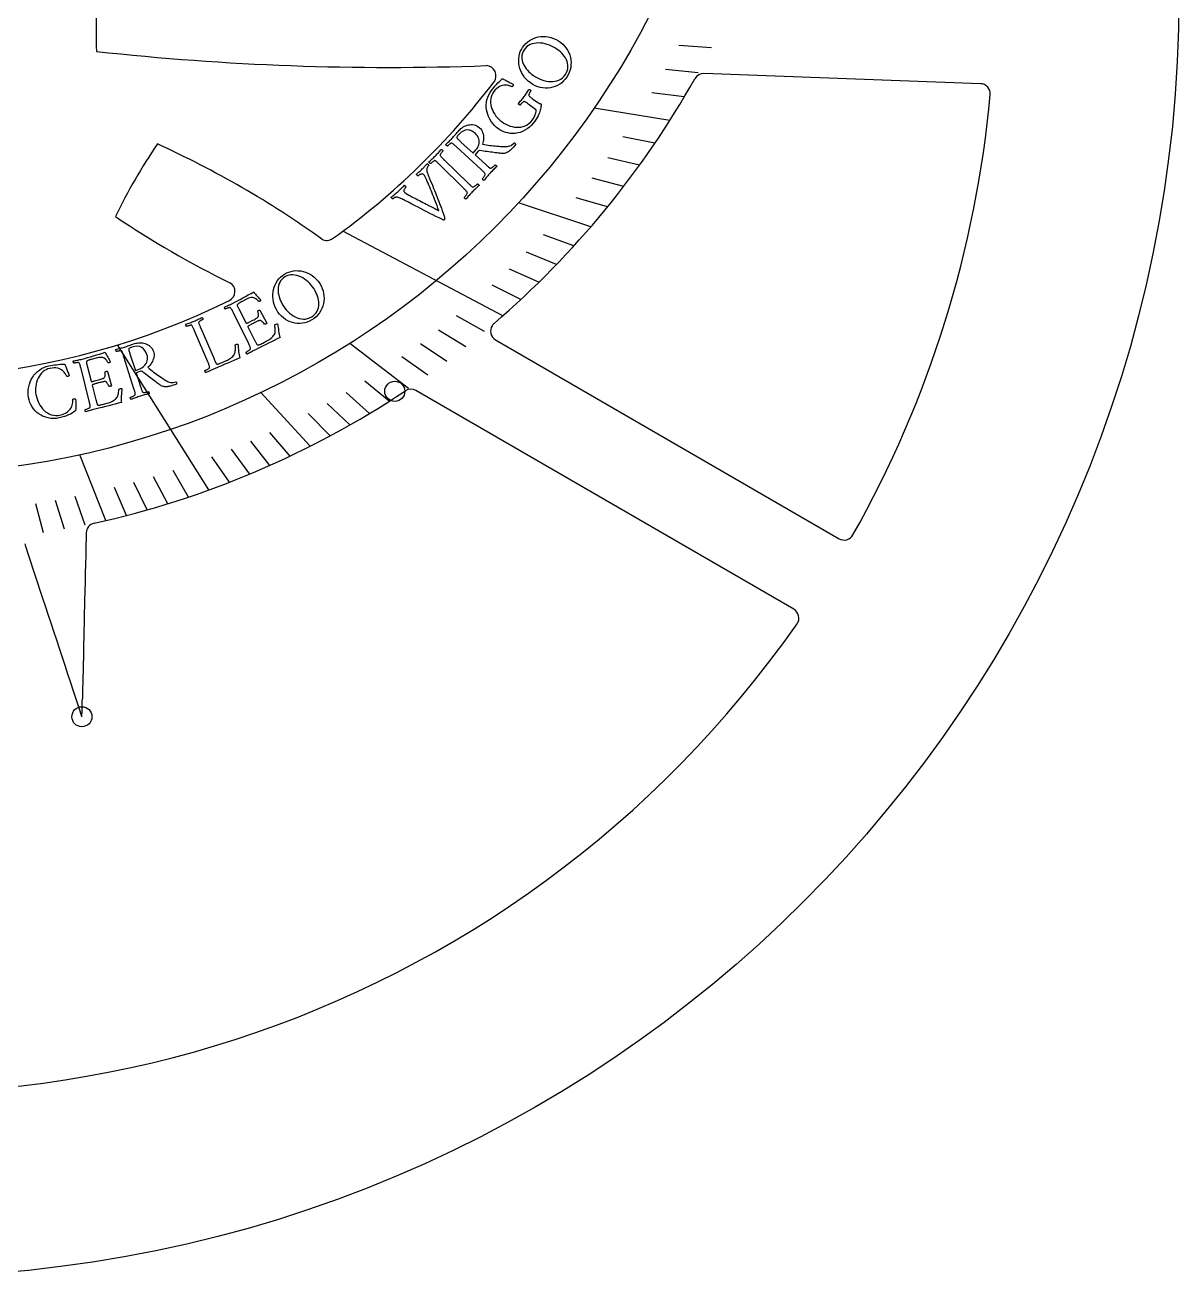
# Model space of a CAD drawing. Header units: millimetres. Extents: x -31.9 to 31.9, y -31.9 to 31.9.
# Drawn here: x 3.18 to 31.9, y -31.9 to -0.73 of the extents above; entities that cross this region are included whole.
import ezdxf

# ---------------------------------------------------------------- set-up
doc = ezdxf.new("R2010")
doc.units = ezdxf.units.MM
for name, color, linetype in [('CUT_INNER', 6, 'Continuous'), ('CUT_OUTER', 1, 'Continuous'), ('ENGRAVE', 7, 'Continuous'), ('ENGRAVE_FINE', 8, 'Continuous'), ('TEXT', 5, 'Continuous')]:
    doc.layers.add(name, color=color, linetype=linetype)

msp = doc.modelspace()

# ---------------------------------------------------------------- linework, layer by layer
at = {"layer": 'CUT_INNER'}
for points in [[(26.9615, -2.1943), (20.0764, -1.943)], [(14.8893, -8.5689), (23.4412, -13.5214)], [(22.3139, -15.2779), (12.9073, -9.8305)], [(4.7, -13.3747), (4.6973, -13.4899), (4.692, -13.7131), (4.6868, -13.9363), (4.6815, -14.1595), (4.6763, -14.3827), (4.6711, -14.6059), (4.6658, -14.829), (4.6606, -15.0522), (4.6396, -15.945), (4.6344, -16.1682), (4.6291, -16.3913), (4.6134, -17.0609), (4.6082, -17.2841), (4.6029, -17.5073)], [(4.5923, -17.9523), (4.5906, -17.9479), (4.5227, -17.7416), (4.3831, -17.3175), (4.3132, -17.1054), (4.2434, -16.8934), (4.1736, -16.6813), (4.034, -16.2572), (3.9642, -16.0452), (3.8944, -15.8331), (3.8246, -15.621), (3.7548, -15.409), (3.685, -15.1969), (3.6152, -14.9849), (3.2662, -13.9246), (3.1964, -13.7126), (3.1766, -13.6522)]]:
    msp.add_lwpolyline(points, dxfattribs=at)
for centre, radius, start, end in [((19.2069, -0.868), 14.2624, 173.71917, 182.09913), ((12.2351, 64.8598), 66.6491, 263.72832, 272.085004), ((14.6508, -1.995), 0.25, 322.91016, 87.90915), ((0.0027, 9.1126), 18.6333, 305.53834, 322.82799), ((0.0047, 9.1118), 22.7783, 310.67855, 330.59991), ((20.0673, -2.1928), 0.25, 87.90915, 150.64453), ((0.004, -0.0013), 27.3088, 330.55106, 354.82103), ((26.9524, -2.4441), 0.25, 354.90234, 87.90915), ((18.2583, -11.7246), 14.2624, 145.73466, 154.11462), ((-3.5085, -25.6484), 24.1158, 54.30535, 65.55417), ((18.1539, 13.1862), 22.6071, 235.73896, 244.09564), ((10.6875, -5.8467), 0.25, 239.92464, 305.68359), ((8.1523, -7.3657), 0.25, 296.19141, 59.92464), ((0.0001, 9.115), 18.6368, 253.06867, 296.31762), ((15.0146, -8.3526), 0.25, 147.87188, 239.92464), ((15.0146, -8.3526), 0.25, 130.61199, 147.87188), ((0.0016, 9.1122), 22.7806, 282.40634, 303.70759), ((12.782, -10.0468), 0.25, 59.92464, 123.57422), ((4.9499, -13.3805), 0.25, 102.48316, 178.65509), ((23.5665, -13.305), 0.25, 239.92464, 330.64453), ((22.1886, -15.4942), 0.25, 325.01953, 59.92464), ((0.0002, -0.0005), 27.3125, 250.78562, 325.07375), ((-212.1906, -12.5292), 216.8506, 358.566964, 358.684586)]:
    msp.add_arc(centre, radius, start, end, dxfattribs=at)
at = {"layer": 'CUT_OUTER'}
msp.add_circle((0, 0), 31.9, dxfattribs=at)
at = {"layer": 'ENGRAVE'}
for points in [[(19.2283, -3.1073), (17.3422, -2.8025)], [(17.2603, -5.7575), (15.4618, -5.1576)], [(15.0693, -7.9736), (11.0861, -5.866)], [(7.7541, -12.3087), (5.4795, -8.698)], [(12.7239, -9.7849), (11.2613, -8.6601)], [(10.2736, -11.221), (9.048, -9.8824)], [(5.1905, -13.0697), (4.5399, -11.4314)]]:
    msp.add_lwpolyline(points, dxfattribs=at)
for centre, radius in [((0, 9.1156), 21.0426), ((12.3801, -9.8524), 0.25), ((4.5925, -17.9536), 0.25)]:
    msp.add_circle(centre, radius, dxfattribs=at)
at = {"layer": 'ENGRAVE_FINE'}
for points in [[(20.265, -1.2987), (19.4498, -1.2465)], [(19.9334, -1.9201), (19.1208, -1.8418)], [(19.5875, -2.5229), (18.7784, -2.4187)], [(18.8566, -3.6733), (18.0574, -3.5176)], [(18.4731, -4.2212), (17.6804, -4.04)], [(18.0788, -4.751), (17.2935, -4.5447)], [(17.6743, -5.2631), (16.8974, -5.0317)], [(16.8374, -6.2346), (16.0801, -5.9542)], [(16.4063, -6.6945), (15.6603, -6.3901)], [(15.9676, -7.1375), (15.2336, -6.8094)], [(15.5218, -7.5638), (14.8008, -7.2124)], [(14.6108, -8.3673), (13.9184, -7.9708)], [(14.1466, -8.745), (13.4698, -8.3267)], [(13.6771, -9.107), (13.0167, -8.6673)], [(13.2027, -9.4536), (12.5596, -8.9931)], [(12.2409, -10.1012), (11.6346, -9.6009)], [(11.7541, -10.4028), (11.1672, -9.8834)], [(11.2638, -10.6898), (10.6971, -10.152)], [(10.7702, -10.9625), (10.2244, -10.4069)], [(9.7743, -11.4657), (9.2723, -10.8767)], [(9.2725, -11.6966), (8.7932, -11.092)], [(8.2622, -12.1179), (7.8302, -11.4843)], [(8.7684, -11.9139), (8.3125, -11.2945)], [(7.2442, -12.4864), (6.8615, -11.8269)], [(6.2199, -12.8033), (5.8884, -12.121)], [(6.7328, -12.6513), (6.3755, -11.9799)], [(5.7058, -12.9427), (5.4005, -12.2503)], [(3.639, -13.3763), (3.4419, -12.6518)], [(4.157, -13.2863), (3.9324, -12.5686)], [(4.6742, -13.1841), (4.4224, -12.474)]]:
    msp.add_lwpolyline(points, dxfattribs=at)
at = {"layer": 'TEXT'}
for points in [[(15.5614, -1.2907), (15.5979, -1.2414), (15.6382, -1.1968), (15.6825, -1.1569), (15.7307, -1.1215), (15.7822, -1.0911), (15.8362, -1.0661), (15.8928, -1.0463), (15.952, -1.0317), (16.0129, -1.0227), (16.0749, -1.0194), (16.138, -1.0219), (16.2021, -1.0301), (16.2665, -1.0446), (16.3302, -1.066), (16.3934, -1.0943), (16.4559, -1.1295), (16.512, -1.1681), (16.5627, -1.2109), (16.6079, -1.2579), (16.6477, -1.3091), (16.682, -1.3636), (16.7106, -1.4202), (16.7337, -1.4791), (16.7511, -1.5401), (16.7625, -1.6024), (16.7677, -1.6649), (16.7666, -1.7278), (16.7592, -1.7908), (16.7453, -1.853), (16.7248, -1.9133), (16.6977, -1.9717), (16.664, -2.028), (16.6255, -2.08), (16.5827, -2.1272), (16.5358, -2.1694), (16.4848, -2.2066), (16.4306, -2.2383), (16.3741, -2.264), (16.3155, -2.2835), (16.2547, -2.297), (16.1925, -2.3043), (16.1298, -2.3052), (16.0666, -2.2998), (16.0029, -2.2881), (15.9395, -2.2699), (15.8776, -2.2448), (15.8169, -2.2128), (15.7576, -2.1741), (15.704, -2.1319), (15.6558, -2.0861), (15.613, -2.0367), (15.5755, -1.9836), (15.5434, -1.9281), (15.5167, -1.8711), (15.4954, -1.8127), (15.4795, -1.7528), (15.4692, -1.6923), (15.4648, -1.632), (15.4661, -1.5719), (15.4733, -1.5119), (15.4864, -1.4532), (15.5054, -1.3968), (15.5304, -1.3426), (15.5614, -1.2907)], [(15.6015, -1.3498), (15.5757, -1.3937), (15.557, -1.4378), (15.5454, -1.4822), (15.5409, -1.5269), (15.5426, -1.5714), (15.5493, -1.6153), (15.561, -1.6585), (15.5779, -1.7012), (15.5991, -1.743), (15.624, -1.7835), (15.6524, -1.8228), (15.6844, -1.8608), (15.719, -1.8971), (15.7552, -1.931), (15.793, -1.9627), (15.8325, -1.9921), (15.8803, -2.0234), (15.9303, -2.0514), (15.9824, -2.0761), (16.0367, -2.0976), (16.092, -2.1151), (16.1475, -2.1282), (16.203, -2.1367), (16.2585, -2.1406), (16.3132, -2.1395), (16.366, -2.1327), (16.417, -2.1204), (16.4661, -2.1024), (16.5123, -2.0782), (16.5545, -2.0471), (16.5928, -2.009), (16.6271, -1.9641), (16.6544, -1.9173), (16.6743, -1.8706), (16.6866, -1.8238), (16.6915, -1.7771), (16.6898, -1.7308), (16.6826, -1.6853), (16.6699, -1.6406), (16.6518, -1.5967), (16.629, -1.5541), (16.6025, -1.5132), (16.5723, -1.4742), (16.5385, -1.4369), (16.5021, -1.4017), (16.4642, -1.3691), (16.4249, -1.339), (16.3841, -1.3113), (16.3349, -1.2823), (16.2839, -1.2566), (16.2311, -1.2343), (16.1765, -1.2152), (16.121, -1.2), (16.0658, -1.189), (16.0107, -1.1824), (15.9558, -1.1801), (15.9021, -1.1824), (15.8506, -1.1898), (15.8013, -1.2021), (15.7542, -1.2195), (15.7102, -1.2425), (15.6701, -1.2719), (15.6339, -1.3076), (15.6015, -1.3498)], [(15.7282, -2.7192), (15.7258, -2.7174), (15.7234, -2.7156), (15.721, -2.7137), (15.7186, -2.7119), (15.7162, -2.7101), (15.7138, -2.7083), (15.7114, -2.7065), (15.709, -2.7047), (15.6941, -2.6936), (15.6798, -2.683), (15.6661, -2.6731), (15.6531, -2.6639), (15.6407, -2.6556), (15.6291, -2.6486), (15.6182, -2.643), (15.608, -2.6387), (15.6018, -2.6374), (15.5941, -2.6392), (15.5849, -2.644), (15.5742, -2.6519), (15.5628, -2.6615), (15.5516, -2.6717), (15.5407, -2.6823), (15.53, -2.6935), (15.5204, -2.704), (15.5124, -2.7129), (15.5062, -2.7201), (15.5017, -2.7257), (15.4963, -2.7249), (15.4901, -2.7227), (15.483, -2.7192), (15.4751, -2.7142), (15.4678, -2.7085), (15.4623, -2.7028), (15.4588, -2.6972), (15.457, -2.6916), (15.4759, -2.6688), (15.4945, -2.6465), (15.5131, -2.6247), (15.5315, -2.6035), (15.5496, -2.5823), (15.5673, -2.5608), (15.5846, -2.539), (15.6015, -2.5169), (15.6182, -2.494), (15.634, -2.4714), (15.6488, -2.4493), (15.6627, -2.4275), (15.6766, -2.4055), (15.6912, -2.3828), (15.7067, -2.3593), (15.723, -2.335), (15.7289, -2.3351), (15.7353, -2.3369), (15.7423, -2.3405), (15.7498, -2.3459), (15.7569, -2.352), (15.7623, -2.3578), (15.7662, -2.3631), (15.7684, -2.3681), (15.7644, -2.3739), (15.7594, -2.3818), (15.7533, -2.3917), (15.7462, -2.4037), (15.7389, -2.4165), (15.7324, -2.4293), (15.7265, -2.442), (15.7213, -2.4546), (15.7175, -2.4662), (15.7158, -2.4759), (15.7163, -2.4839), (15.7189, -2.49), (15.7272, -2.5005), (15.7374, -2.5114), (15.7495, -2.5226), (15.7636, -2.5341), (15.779, -2.5461), (15.795, -2.5583), (15.8117, -2.5709), (15.8291, -2.5839), (15.9405, -2.6661), (15.953, -2.6746), (15.9646, -2.6808), (15.9753, -2.6848), (15.9852, -2.6866), (15.9943, -2.6878), (16.0027, -2.69), (16.0103, -2.6933), (16.0171, -2.6975), (16.02, -2.7001), (16.0223, -2.7032), (16.0239, -2.7067), (16.0248, -2.7108), (16.025, -2.7163), (16.0246, -2.7245), (16.0234, -2.7354), (16.0216, -2.7489), (16.0173, -2.7733), (16.0122, -2.7993), (16.0063, -2.8268), (15.9996, -2.8557), (15.9909, -2.8865), (15.9792, -2.9196), (15.9645, -2.9549), (15.9468, -2.9924), (15.9249, -3.0328), (15.8976, -3.0767), (15.865, -3.1241), (15.8269, -3.1749), (15.78, -3.2298), (15.7299, -3.2782), (15.6764, -3.32), (15.6198, -3.3552), (15.5611, -3.3838), (15.5012, -3.4059), (15.4403, -3.4216), (15.3783, -3.4307), (15.3162, -3.4336), (15.2549, -3.4302), (15.1943, -3.4207), (15.1345, -3.4052), (15.0762, -3.3836), (15.0202, -3.3563), (14.9666, -3.3231), (14.9153, -3.2843), (14.8649, -3.2384), (14.8199, -3.1892), (14.7803, -3.1369), (14.7461, -3.0813), (14.7173, -3.0235), (14.694, -2.9643), (14.6762, -2.9036), (14.6638, -2.8416), (14.6573, -2.779), (14.657, -2.7166), (14.663, -2.6544), (14.6753, -2.5925), (14.694, -2.5316), (14.7194, -2.4726), (14.7515, -2.4155), (14.7903, -2.3603), (14.8191, -2.3239), (14.8493, -2.2872), (14.8808, -2.2501), (14.9137, -2.2128), (14.9481, -2.1756), (14.9843, -2.1393), (15.0221, -2.1038), (15.0618, -2.0691), (15.0641, -2.0703), (15.071, -2.0739), (15.0826, -2.0798), (15.0988, -2.0882), (15.1181, -2.0982), (15.1388, -2.1092), (15.161, -2.1211), (15.1848, -2.134), (15.2087, -2.147), (15.2315, -2.1593), (15.2533, -2.171), (15.274, -2.182), (15.2921, -2.1917), (15.3059, -2.1992), (15.3155, -2.2047), (15.3208, -2.2082), (15.3241, -2.2105), (15.3261, -2.2145), (15.327, -2.22), (15.3268, -2.2271), (15.3255, -2.2347), (15.3232, -2.242), (15.32, -2.2489), (15.3159, -2.2553), (15.3116, -2.2604), (15.3071, -2.2646), (15.3022, -2.268), (15.2971, -2.2705), (15.2855, -2.2651), (15.2706, -2.259), (15.2526, -2.2521), (15.2313, -2.2445), (15.2074, -2.2376), (15.1814, -2.2326), (15.1532, -2.2297), (15.1229, -2.2287), (15.0911, -2.2309), (15.0582, -2.2376), (15.0243, -2.2487), (14.9893, -2.2642), (14.9538, -2.2854), (14.9183, -2.3138), (14.8827, -2.3494), (14.8469, -2.3921), (14.8183, -2.4339), (14.7959, -2.4775), (14.7797, -2.5231), (14.7696, -2.5705), (14.7652, -2.6191), (14.7658, -2.6681), (14.7715, -2.7174), (14.7823, -2.767), (14.7976, -2.8162), (14.8168, -2.8641), (14.84, -2.9105), (14.8672, -2.9557), (14.8977, -2.9986), (14.9307, -3.0386), (14.9664, -3.0755), (15.0047, -3.1094), (15.0501, -3.1438), (15.0975, -3.175), (15.147, -3.2028), (15.1985, -3.2273), (15.2514, -3.2476), (15.3048, -3.2631), (15.3587, -3.2737), (15.4132, -3.2793), (15.4674, -3.2795), (15.5207, -3.2735), (15.5731, -3.2613), (15.6244, -3.243), (15.6739, -3.2178), (15.7207, -3.185), (15.7648, -3.1447), (15.8061, -3.0968), (15.8281, -3.0662), (15.8466, -3.0356), (15.8616, -3.0052), (15.8732, -2.9748), (15.8823, -2.9453), (15.8902, -2.9172), (15.8968, -2.8905), (15.9021, -2.8653), (15.903, -2.8603), (15.903, -2.8561), (15.902, -2.8525), (15.9, -2.8497), (15.8973, -2.8471), (15.8942, -2.8444), (15.8908, -2.8416), (15.887, -2.8386)], [(13.9818, -3.3538), (14.004, -3.3309), (14.0285, -3.3095), (14.0554, -3.2895), (14.0846, -3.271), (14.1155, -3.2544), (14.1475, -3.2404), (14.1804, -3.2289), (14.2144, -3.22), (14.249, -3.2143), (14.2837, -3.2123), (14.3187, -3.2141), (14.3539, -3.2196), (14.3888, -3.2295), (14.4229, -3.2444), (14.4562, -3.2642), (14.4886, -3.2891), (14.5135, -3.3136), (14.535, -3.3414), (14.5529, -3.3725), (14.5673, -3.4069), (14.5783, -3.4434), (14.5859, -3.4806), (14.5902, -3.5186), (14.5911, -3.5574), (14.5887, -3.5957), (14.5832, -3.6321), (14.5746, -3.6667), (14.5629, -3.6995), (14.6115, -3.7082), (14.6585, -3.716), (14.7038, -3.723), (14.7476, -3.7291), (14.7907, -3.7345), (14.8341, -3.7393), (14.8778, -3.7436), (14.9217, -3.7473), (14.967, -3.7507), (15.0147, -3.7542), (15.0649, -3.7575), (15.1175, -3.7608), (15.1517, -3.7614), (15.1837, -3.7588), (15.2137, -3.7533), (15.2416, -3.7448), (15.2686, -3.7324), (15.2961, -3.7151), (15.3239, -3.693), (15.3521, -3.666), (15.358, -3.6666), (15.3643, -3.6695), (15.3709, -3.6746), (15.3779, -3.6821), (15.3843, -3.6899), (15.3891, -3.6961), (15.3923, -3.7006), (15.394, -3.7035), (15.3629, -3.7401), (15.3338, -3.7728), (15.3066, -3.8016), (15.2815, -3.8266), (15.2586, -3.8479), (15.2383, -3.8654), (15.2206, -3.8793), (15.2055, -3.8895), (15.1948, -3.8951), (15.1818, -3.9014), (15.1666, -3.9086), (15.1493, -3.9166), (15.1297, -3.9237), (15.1076, -3.9284), (15.0832, -3.9307), (15.0564, -3.9305), (15.0441, -3.9296), (15.0272, -3.9282), (15.0059, -3.9261), (14.9801, -3.9235), (14.9506, -3.9203), (14.9183, -3.9166), (14.883, -3.9123), (14.8449, -3.9074), (14.8048, -3.9021), (14.7633, -3.8966), (14.7205, -3.8908), (14.6764, -3.8847), (14.6319, -3.8784), (14.5882, -3.8718), (14.545, -3.8651), (14.5026, -3.8581), (14.4883, -3.8583), (14.4739, -3.8631), (14.4594, -3.8724), (14.4449, -3.8864), (14.377, -3.9614), (14.6471, -4.2072), (14.6494, -4.2092), (14.6516, -4.2112), (14.6538, -4.2132), (14.656, -4.2153), (14.6583, -4.2173), (14.6605, -4.2193), (14.6627, -4.2213), (14.6649, -4.2234), (14.6788, -4.2358), (14.692, -4.2476), (14.7047, -4.2588), (14.7168, -4.2692), (14.7284, -4.2786), (14.7393, -4.2866), (14.7497, -4.2932), (14.7595, -4.2983), (14.7655, -4.299), (14.7734, -4.2972), (14.7831, -4.293), (14.7948, -4.2863), (14.8073, -4.2781), (14.8196, -4.269), (14.8318, -4.2591), (14.8439, -4.2483), (14.855, -4.238), (14.864, -4.2294), (14.8711, -4.2224), (14.8762, -4.217), (14.8815, -4.2181), (14.8876, -4.2207), (14.8944, -4.2248), (14.9019, -4.2304), (14.9087, -4.2366), (14.9137, -4.2427), (14.9168, -4.2487), (14.918, -4.2545), (14.8963, -4.2758), (14.875, -4.2966), (14.8543, -4.3171), (14.8341, -4.3371), (14.8141, -4.3572), (14.794, -4.3777), (14.774, -4.3988), (14.754, -4.4204), (14.7347, -4.4417), (14.7154, -4.4634), (14.6963, -4.4856), (14.6772, -4.5081), (14.658, -4.531), (14.6388, -4.5541), (14.6194, -4.5775), (14.6, -4.6011), (14.5941, -4.6004), (14.5879, -4.5978), (14.5814, -4.5934), (14.5746, -4.587), (14.5684, -4.5801), (14.5637, -4.5737), (14.5606, -4.5679), (14.559, -4.5626), (14.5639, -4.5571), (14.5703, -4.5494), (14.5782, -4.5397), (14.5875, -4.5278), (14.5972, -4.5148), (14.6061, -4.5016), (14.6143, -4.4883), (14.6218, -4.4748), (14.6277, -4.4624), (14.631, -4.4524), (14.6318, -4.4447), (14.6301, -4.4394), (14.6231, -4.4279), (14.6141, -4.416), (14.6033, -4.4034), (14.5906, -4.3904), (14.5767, -4.3769), (14.5621, -4.3629), (14.5468, -4.3485), (14.531, -4.3338), (13.9156, -3.7668), (13.8995, -3.7521), (13.8839, -3.7378), (13.8687, -3.7241), (13.8538, -3.7109), (13.8395, -3.699), (13.826, -3.6889), (13.8134, -3.6807), (13.8015, -3.6743), (13.7956, -3.6724), (13.7881, -3.6733), (13.7789, -3.6772), (13.768, -3.6839), (13.7564, -3.6922), (13.7449, -3.701), (13.7335, -3.7102), (13.7222, -3.7198), (13.7118, -3.7289), (13.7033, -3.7366), (13.6966, -3.7429), (13.6918, -3.7478), (13.6865, -3.7465), (13.6806, -3.7436), (13.674, -3.7393), (13.6667, -3.7335), (13.66, -3.7271), (13.6551, -3.7209), (13.6521, -3.715), (13.6508, -3.7094), (13.6711, -3.6893), (13.6912, -3.6696), (13.7111, -3.6501), (13.7309, -3.631), (13.7503, -3.612), (13.7694, -3.5927), (13.7881, -3.5733), (13.8064, -3.5536), (13.8254, -3.5327), (13.8449, -3.5108), (13.8649, -3.4879), (13.8855, -3.4639), (13.9071, -3.4387), (13.9303, -3.412), (13.9552, -3.3837), (13.9818, -3.3538)], [(14.3863, -3.4351), (14.3374, -3.3979), (14.2873, -3.3708), (14.2361, -3.3537), (14.1838, -3.3466), (14.1311, -3.352), (14.0787, -3.3723), (14.0266, -3.4077), (13.9747, -3.458), (13.9682, -3.4653), (13.9604, -3.4745), (13.9513, -3.4856), (13.9408, -3.4985), (13.9314, -3.5115), (13.9256, -3.5227), (13.9235, -3.5321), (13.9249, -3.5399), (13.9305, -3.5495), (13.9389, -3.5607), (13.9502, -3.5733), (13.9644, -3.5875), (13.9801, -3.6023), (13.996, -3.6172), (14.0121, -3.632), (14.0283, -3.6469), (14.3324, -3.9209), (14.4014, -3.8446), (14.4246, -3.8155), (14.4439, -3.7841), (14.4593, -3.7504), (14.4707, -3.7144), (14.4778, -3.6772), (14.4801, -3.6401), (14.4777, -3.603), (14.4705, -3.5659), (14.4581, -3.5299), (14.4399, -3.4961), (14.416, -3.4645), (14.3863, -3.4351)], [(13.3919, -3.991), (13.411, -3.9712), (13.4296, -3.9513), (13.4476, -3.9314), (13.4651, -3.9115), (13.4825, -3.8913), (13.5004, -3.8708), (13.5188, -3.85), (13.5377, -3.8287), (13.5434, -3.8297), (13.5495, -3.8324), (13.5559, -3.8369), (13.5626, -3.8433), (13.5688, -3.8503), (13.5735, -3.8566), (13.5766, -3.8624), (13.5783, -3.8676), (13.5736, -3.8727), (13.5676, -3.8799), (13.5601, -3.889), (13.5513, -3.9001), (13.542, -3.9122), (13.5334, -3.9242), (13.5253, -3.936), (13.5178, -3.9478), (13.5119, -3.9588), (13.5086, -3.9683), (13.5077, -3.9761), (13.5094, -3.9825), (13.5154, -3.9918), (13.5228, -4.0018), (13.5318, -4.0124), (13.5422, -4.0236), (13.5537, -4.0354), (13.5658, -4.0476), (13.5786, -4.0602), (13.5919, -4.0732), (13.5941, -4.0753), (13.5963, -4.0774), (13.5984, -4.0795), (13.6006, -4.0816), (13.6027, -4.0837), (13.6049, -4.0858), (13.6071, -4.0879), (13.6092, -4.09), (14.2097, -4.6727), (14.2119, -4.6748), (14.2141, -4.6769), (14.2162, -4.679), (14.2184, -4.6811), (14.2205, -4.6832), (14.2227, -4.6853), (14.2249, -4.6874), (14.227, -4.6895), (14.2404, -4.7024), (14.2533, -4.7146), (14.2656, -4.7261), (14.2774, -4.737), (14.2887, -4.7467), (14.2993, -4.7551), (14.3095, -4.762), (14.3191, -4.7675), (14.3251, -4.7683), (14.333, -4.7668), (14.3429, -4.7629), (14.3547, -4.7566), (14.3675, -4.7487), (14.3801, -4.74), (14.3927, -4.7305), (14.4051, -4.7202), (14.4165, -4.7103), (14.4258, -4.7019), (14.4331, -4.6951), (14.4383, -4.6899), (14.4437, -4.6912), (14.4497, -4.694), (14.4563, -4.6983), (14.4636, -4.7042), (14.4703, -4.7106), (14.475, -4.7169), (14.4779, -4.7229), (14.479, -4.7287), (14.4565, -4.7493), (14.4347, -4.7695), (14.4133, -4.7893), (14.3924, -4.8086), (14.3717, -4.828), (14.3511, -4.848), (14.3304, -4.8684), (14.3097, -4.8893), (14.2897, -4.91), (14.2697, -4.9311), (14.2499, -4.9525), (14.2301, -4.9745), (14.2102, -4.9967), (14.1902, -5.0192), (14.1701, -5.0419), (14.1499, -5.0649), (14.144, -5.064), (14.1379, -5.0612), (14.1316, -5.0566), (14.125, -5.0501), (14.119, -5.0429), (14.1146, -5.0364), (14.1116, -5.0304), (14.1102, -5.0251), (14.1153, -5.0198), (14.1219, -5.0123), (14.1301, -5.0028), (14.1398, -4.9913), (14.1499, -4.9786), (14.1593, -4.9657), (14.1679, -4.9526), (14.1758, -4.9394), (14.1821, -4.9272), (14.1857, -4.9173), (14.1868, -4.9096), (14.1852, -4.9043), (14.1786, -4.8926), (14.17, -4.8803), (14.1596, -4.8675), (14.1474, -4.854), (14.1339, -4.8401), (14.1197, -4.8256), (14.1049, -4.8108), (14.0895, -4.7955), (13.4941, -4.2076), (13.4786, -4.1924), (13.4634, -4.1776), (13.4486, -4.1635), (13.4342, -4.1498), (13.4203, -4.1373), (13.4071, -4.1268), (13.3948, -4.1182), (13.3831, -4.1115), (13.3773, -4.1094), (13.3697, -4.1101), (13.3604, -4.1136), (13.3493, -4.12), (13.3374, -4.128), (13.3255, -4.1365), (13.3136, -4.1456), (13.3017, -4.1551), (13.2907, -4.1642), (13.2818, -4.1718), (13.2748, -4.178), (13.2697, -4.1828), (13.2645, -4.1813), (13.2587, -4.1782), (13.2522, -4.1737), (13.2451, -4.1677), (13.2386, -4.1611), (13.2339, -4.1547), (13.2311, -4.1487), (13.23, -4.143), (13.251, -4.1236), (13.2718, -4.1044), (13.2926, -4.0854), (13.3132, -4.0666), (13.3336, -4.0479), (13.3535, -4.0291), (13.3729, -4.0101), (13.3919, -3.991)], [(12.4561, -4.8834), (12.4786, -4.8631), (12.5005, -4.8427), (12.5218, -4.8224), (12.5424, -4.802), (12.5627, -4.7818), (12.5828, -4.7618), (12.6028, -4.7421), (12.6227, -4.7225), (12.6272, -4.7251), (12.6325, -4.7295), (12.6387, -4.7356), (12.6457, -4.7436), (12.652, -4.7516), (12.6561, -4.7582), (12.658, -4.7632), (12.6577, -4.7666), (12.6541, -4.7703), (12.6491, -4.7761), (12.6427, -4.7841), (12.6348, -4.7942), (12.6267, -4.8057), (12.6195, -4.8176), (12.6132, -4.8301), (12.6078, -4.843), (12.6047, -4.8559), (12.6052, -4.8681), (12.6092, -4.8795), (12.6168, -4.8903), (12.632, -4.904), (12.6562, -4.921), (12.6893, -4.9415), (12.7313, -4.9654), (12.7536, -4.9774), (12.7793, -4.9913), (12.8085, -5.0069), (12.8411, -5.0243), (12.8764, -5.043), (12.9134, -5.0627), (12.9521, -5.0833), (12.9926, -5.1048), (13.0341, -5.1267), (13.0757, -5.1485), (13.1174, -5.1701), (13.1593, -5.1916), (13.2004, -5.2125), (13.2398, -5.2327), (13.2775, -5.252), (13.3134, -5.2705), (13.347, -5.2877), (13.3773, -5.3033), (13.4044, -5.3172), (13.4284, -5.3295), (13.4482, -5.3396), (13.4629, -5.347), (13.4726, -5.3518), (13.4773, -5.3539), (13.4749, -5.3467), (13.4704, -5.3339), (13.4636, -5.3154), (13.4547, -5.2912), (13.4439, -5.2625), (13.4316, -5.2301), (13.4177, -5.1942), (13.4023, -5.1547), (13.3858, -5.1123), (13.3683, -5.0679), (13.3499, -5.0214), (13.3306, -4.9727), (13.3107, -4.9229), (13.2906, -4.8727), (13.2702, -4.8223), (13.2496, -4.7716), (13.229, -4.7215), (13.209, -4.6729), (13.1895, -4.6259), (13.1705, -4.5805), (13.1632, -4.5635), (13.1552, -4.5465), (13.1466, -4.5294), (13.1372, -4.5124), (13.1275, -4.4963), (13.118, -4.4821), (13.1087, -4.4698), (13.0995, -4.4595), (13.0879, -4.4497), (13.0753, -4.4437), (13.0618, -4.4414), (13.0474, -4.4428), (13.0328, -4.4466), (13.0186, -4.4517), (13.005, -4.4579), (12.9919, -4.4654), (12.9802, -4.473), (12.9706, -4.4795), (12.9632, -4.4851), (12.9579, -4.4895), (12.9533, -4.4895), (12.9477, -4.4872), (12.9412, -4.4824), (12.9337, -4.4752), (12.9268, -4.4672), (12.9218, -4.4599), (12.9188, -4.4533), (12.9178, -4.4474), (12.937, -4.4306), (12.9557, -4.4144), (12.9739, -4.3987), (12.9917, -4.3836), (13.0094, -4.3683), (13.0274, -4.3523), (13.0456, -4.3355), (13.064, -4.3179), (13.0789, -4.3033), (13.092, -4.2902), (13.1035, -4.2785), (13.1132, -4.2684), (13.122, -4.259), (13.1306, -4.2496), (13.139, -4.2402), (13.1473, -4.2307), (13.1559, -4.2208), (13.1656, -4.2098), (13.1763, -4.1978), (13.188, -4.1849), (13.1926, -4.1873), (13.1982, -4.1917), (13.2046, -4.198), (13.212, -4.2063), (13.2186, -4.2145), (13.223, -4.2208), (13.225, -4.2251), (13.2248, -4.2275), (13.2199, -4.2333), (13.2131, -4.2426), (13.2046, -4.2554), (13.1943, -4.2717), (13.1848, -4.2899), (13.1784, -4.3085), (13.1752, -4.3274), (13.1752, -4.3468), (13.1773, -4.3623), (13.1821, -4.3824), (13.1895, -4.4072), (13.1995, -4.4365), (13.2109, -4.4677), (13.2224, -4.4979), (13.2341, -4.527), (13.2459, -4.5552), (13.2732, -4.6204), (13.2992, -4.6829), (13.324, -4.7428), (13.3475, -4.8001), (13.3701, -4.8555), (13.3921, -4.9102), (13.4134, -4.964), (13.4342, -5.017), (13.4547, -5.07), (13.4757, -5.1242), (13.4969, -5.1794), (13.5184, -5.2356), (13.5405, -5.294), (13.5634, -5.3557), (13.5871, -5.4208), (13.6117, -5.4892), (13.6175, -5.5077), (13.621, -5.5243), (13.6222, -5.539), (13.621, -5.5517), (13.6181, -5.5629), (13.6138, -5.5728), (13.6082, -5.5816), (13.6014, -5.5891), (13.5986, -5.5905), (13.595, -5.5905), (13.5905, -5.5892), (13.585, -5.5865), (13.5794, -5.5834), (13.5743, -5.581), (13.5699, -5.5792), (13.5661, -5.578), (13.4836, -5.5373), (13.4041, -5.4977), (13.3275, -5.4592), (13.2538, -5.4219), (13.1814, -5.385), (13.1085, -5.3476), (13.0352, -5.3097), (12.9614, -5.2713), (12.8853, -5.2317), (12.8055, -5.1902), (12.7217, -5.1466), (12.6341, -5.101), (12.6073, -5.0869), (12.5817, -5.0738), (12.5572, -5.0617), (12.5337, -5.0506), (12.511, -5.0406), (12.4884, -5.0317), (12.4661, -5.024), (12.444, -5.0174), (12.4346, -5.0154), (12.4243, -5.0153), (12.413, -5.017), (12.4008, -5.0206), (12.3884, -5.0253), (12.3766, -5.0305), (12.3654, -5.0361), (12.3547, -5.0422), (12.3451, -5.0483), (12.337, -5.0537), (12.3304, -5.0584), (12.3253, -5.0625), (12.3236, -5.0618), (12.3198, -5.0584), (12.314, -5.0522), (12.3061, -5.0433), (12.2983, -5.0342), (12.2928, -5.0273), (12.2895, -5.0226), (12.2885, -5.0201), (12.3126, -5.0005), (12.3348, -4.9827), (12.355, -4.9668), (12.3731, -4.9528), (12.3912, -4.9386), (12.411, -4.9224), (12.4327, -4.904), (12.4561, -4.8834)], [(9.6347, -6.935), (9.6887, -6.906), (9.7442, -6.8828), (9.8013, -6.8656), (9.86, -6.8542), (9.9195, -6.8487), (9.9791, -6.849), (10.0387, -6.8553), (10.0984, -6.8674), (10.1574, -6.8852), (10.2149, -6.9087), (10.2709, -6.9378), (10.3254, -6.9726), (10.3774, -7.0132), (10.4259, -7.0597), (10.471, -7.1122), (10.5125, -7.1708), (10.5467, -7.2296), (10.5743, -7.29), (10.5952, -7.3518), (10.6093, -7.4151), (10.6171, -7.4789), (10.6188, -7.5424), (10.6146, -7.6054), (10.6043, -7.6681), (10.5881, -7.7293), (10.5661, -7.7881), (10.5383, -7.8444), (10.5047, -7.8983), (10.4656, -7.9486), (10.4213, -7.9944), (10.3719, -8.0356), (10.3174, -8.0722), (10.2603, -8.1028), (10.2016, -8.1272), (10.1411, -8.1454), (10.0791, -8.1573), (10.0165, -8.1628), (9.9545, -8.1619), (9.8931, -8.1546), (9.8324, -8.1409), (9.7731, -8.1209), (9.716, -8.095), (9.6611, -8.0632), (9.6084, -8.0254), (9.559, -7.9819), (9.5136, -7.9327), (9.4724, -7.878), (9.4352, -7.8176), (9.4048, -7.7566), (9.3808, -7.6946), (9.3632, -7.6317), (9.3519, -7.5677), (9.3465, -7.5037), (9.3467, -7.4408), (9.3524, -7.3789), (9.3635, -7.3179), (9.38, -7.2588), (9.4017, -7.2024), (9.4286, -7.1486), (9.4607, -7.0975), (9.4976, -7.0499), (9.5388, -7.007), (9.5845, -6.9687), (9.6347, -6.935)], [(9.6458, -7.0056), (9.6037, -7.0342), (9.568, -7.0661), (9.5385, -7.1013), (9.5155, -7.1398), (9.4979, -7.1808), (9.4853, -7.2233), (9.4775, -7.2675), (9.4745, -7.3133), (9.4759, -7.3601), (9.481, -7.4073), (9.49, -7.455), (9.5027, -7.503), (9.5186, -7.5506), (9.5368, -7.5968), (9.5575, -7.6416), (9.5806, -7.685), (9.6106, -7.7337), (9.6438, -7.7803), (9.6804, -7.8249), (9.7203, -7.8675), (9.7629, -7.907), (9.8075, -7.9424), (9.854, -7.9738), (9.9026, -8.001), (9.9526, -8.0233), (10.0032, -8.0398), (10.0546, -8.0504), (10.1066, -8.0551), (10.1587, -8.0529), (10.2102, -8.0427), (10.2611, -8.0246), (10.3113, -7.9986), (10.3559, -7.968), (10.3938, -7.9342), (10.425, -7.8972), (10.4493, -7.857), (10.4675, -7.8144), (10.4804, -7.7702), (10.488, -7.7243), (10.4903, -7.6769), (10.4879, -7.6286), (10.4814, -7.5804), (10.4707, -7.5322), (10.456, -7.484), (10.4381, -7.4367), (10.4178, -7.391), (10.3951, -7.347), (10.37, -7.3046), (10.3379, -7.2574), (10.3027, -7.2124), (10.2645, -7.1696), (10.2232, -7.1291), (10.1796, -7.0916), (10.1343, -7.0582), (10.0873, -7.0287), (10.0386, -7.0032), (9.989, -6.9824), (9.9393, -6.9671), (9.8895, -6.9572), (9.8395, -6.9528), (9.7899, -6.9548), (9.741, -6.9643), (9.693, -6.9812), (9.6458, -7.0056)], [(8.3405, -7.6642), (8.4009, -7.6336), (8.4638, -7.6007), (8.5292, -7.5653), (8.5971, -7.5274), (8.6659, -7.4887), (8.734, -7.4509), (8.8015, -7.4138), (8.8684, -7.3776), (8.8901, -7.4072), (8.9118, -7.4352), (8.9334, -7.4614), (8.955, -7.4859), (8.9766, -7.5099), (8.9982, -7.5345), (9.0199, -7.5595), (9.0416, -7.5851), (9.0387, -7.5917), (9.0336, -7.598), (9.0265, -7.604), (9.0173, -7.6096), (9.0071, -7.6142), (8.9986, -7.6158), (8.9918, -7.6144), (8.9868, -7.6101), (8.9463, -7.5708), (8.9082, -7.5424), (8.8725, -7.5249), (8.8392, -7.5184), (8.8069, -7.5196), (8.7744, -7.5254), (8.7417, -7.5358), (8.7086, -7.5509), (8.5654, -7.6249), (8.5592, -7.6282), (8.551, -7.6326), (8.5406, -7.6382), (8.5282, -7.645), (8.515, -7.6525), (8.5025, -7.6601), (8.4905, -7.6678), (8.4791, -7.6756), (8.4695, -7.6831), (8.4627, -7.69), (8.4589, -7.6963), (8.458, -7.7019), (8.4605, -7.7127), (8.4642, -7.7246), (8.4692, -7.7376), (8.4754, -7.7516), (8.4823, -7.7662), (8.4894, -7.781), (8.4967, -7.796), (8.5042, -7.8112), (8.5072, -7.8171), (8.5099, -7.8224), (8.5122, -7.827), (8.5142, -7.8309), (8.6781, -8.1572), (8.6812, -8.1598), (8.6868, -8.1602), (8.6949, -8.1585), (8.7055, -8.1547), (8.7177, -8.1495), (8.7305, -8.1438), (8.7437, -8.1375), (8.7575, -8.1306), (8.8472, -8.0848), (8.8761, -8.0696), (8.9014, -8.0557), (8.923, -8.043), (8.9409, -8.0317), (8.9556, -8.0211), (8.9675, -8.0105), (8.9764, -8), (8.9824, -7.9896), (8.9862, -7.9787), (8.9882, -7.9668), (8.9886, -7.9537), (8.9872, -7.9395), (8.9845, -7.9236), (8.9809, -7.9054), (8.9763, -7.8848), (8.9707, -7.862), (8.97, -7.8554), (8.9727, -7.849), (8.9789, -7.8428), (8.9884, -7.8367), (8.9983, -7.8322), (9.0073, -7.8295), (9.0154, -7.8288), (9.0225, -7.83), (9.1961, -8.1559), (9.1933, -8.1613), (9.1883, -8.1668), (9.1811, -8.1723), (9.1716, -8.1779), (9.1616, -8.1823), (9.1527, -8.184), (9.1451, -8.1831), (9.1385, -8.1795), (9.1204, -8.1595), (9.1047, -8.1427), (9.0913, -8.129), (9.0803, -8.1184), (9.0711, -8.1102), (9.063, -8.1037), (9.0561, -8.0988), (9.0504, -8.0956), (9.0451, -8.0935), (9.0397, -8.0918), (9.0342, -8.0907), (9.0285, -8.0901), (9.0209, -8.0899), (9.0108, -8.0917), (8.9982, -8.0956), (8.9829, -8.1015), (8.9661, -8.1087), (8.9486, -8.1165), (8.9304, -8.125), (8.9116, -8.134), (8.8927, -8.1432), (8.8744, -8.1523), (8.8568, -8.1611), (8.8397, -8.1698), (8.8279, -8.1759), (8.8153, -8.1825), (8.8021, -8.1896), (8.7881, -8.1972), (8.7743, -8.205), (8.7615, -8.2124), (8.7499, -8.2195), (8.7394, -8.2263), (8.731, -8.2328), (8.7257, -8.2386), (8.7233, -8.2439), (8.7241, -8.2487), (8.8916, -8.5822), (8.8926, -8.5842), (8.8939, -8.5867), (8.8953, -8.5896), (8.897, -8.5929), (8.9038, -8.6064), (8.9117, -8.6215), (8.9205, -8.6384), (8.9303, -8.657), (8.94, -8.6742), (8.9484, -8.6867), (8.9554, -8.6946), (8.9611, -8.6977), (8.9735, -8.6986), (8.9864, -8.6976), (8.9996, -8.6949), (9.0133, -8.6905), (9.0289, -8.684), (9.0482, -8.6753), (9.0709, -8.6644), (9.0973, -8.6511), (9.1824, -8.6072), (9.2136, -8.5901), (9.2436, -8.5714), (9.2726, -8.5513), (9.3005, -8.5297), (9.3259, -8.5075), (9.3474, -8.4856), (9.365, -8.464), (9.3788, -8.4427), (9.3909, -8.4186), (9.3992, -8.3928), (9.4038, -8.3655), (9.4047, -8.3366), (9.4032, -8.3065), (9.401, -8.2756), (9.398, -8.2438), (9.3942, -8.2111), (9.3946, -8.2049), (9.3978, -8.1989), (9.4041, -8.1929), (9.4132, -8.1871), (9.4281, -8.1798), (9.4411, -8.1753), (9.4522, -8.1735), (9.4614, -8.1745), (9.4683, -8.2172), (9.4751, -8.2613), (9.482, -8.3069), (9.4889, -8.3538), (9.4962, -8.3994), (9.5044, -8.4407), (9.5137, -8.4777), (9.524, -8.5105), (9.4528, -8.5485), (9.3815, -8.5856), (9.31, -8.6219), (9.2383, -8.6574), (9.1644, -8.6936), (9.086, -8.7323), (9.0031, -8.7734), (8.9157, -8.8169), (8.8855, -8.8321), (8.8569, -8.8468), (8.8302, -8.8611), (8.8052, -8.8748), (8.7807, -8.8882), (8.7556, -8.9015), (8.7299, -8.9146), (8.7035, -8.9275), (8.6982, -8.9248), (8.6934, -8.9202), (8.6889, -8.9137), (8.6848, -8.9053), (8.6816, -8.8966), (8.6795, -8.889), (8.6787, -8.8824), (8.6791, -8.8769), (8.6856, -8.8736), (8.6944, -8.8687), (8.7052, -8.8624), (8.7181, -8.8547), (8.7319, -8.846), (8.7449, -8.8369), (8.7574, -8.8274), (8.7692, -8.8175), (8.7791, -8.8081), (8.7858, -8.7999), (8.7893, -8.793), (8.7896, -8.7874), (8.7872, -8.7742), (8.7832, -8.7599), (8.7776, -8.7443), (8.7704, -8.7276), (8.7622, -8.7099), (8.7536, -8.6917), (8.7445, -8.6728), (8.735, -8.6533), (8.3659, -7.9024), (8.3562, -7.8829), (8.3467, -7.864), (8.3374, -7.8457), (8.3283, -7.828), (8.3193, -7.8117), (8.3103, -7.7975), (8.3014, -7.7853), (8.2926, -7.7751), (8.2878, -7.7712), (8.2804, -7.7694), (8.2705, -7.7696), (8.258, -7.772), (8.2441, -7.7757), (8.23, -7.7798), (8.2158, -7.7844), (8.2014, -7.7895), (8.1881, -7.7945), (8.1771, -7.7988), (8.1684, -7.8023), (8.1621, -7.8052), (8.1577, -7.802), (8.1532, -7.7972), (8.1486, -7.7908), (8.1438, -7.7828), (8.1399, -7.7744), (8.1375, -7.7669), (8.1368, -7.7603), (8.1377, -7.7546), (8.1639, -7.7431), (8.1899, -7.7318), (8.2157, -7.7207), (8.2414, -7.7098), (8.2667, -7.6988), (8.2917, -7.6875), (8.3163, -7.676), (8.3405, -7.6642)], [(7.8819, -9.0478), (7.8828, -9.0499), (7.8839, -9.0524), (7.8852, -9.0554), (7.8867, -9.0589), (7.8906, -9.0678), (7.895, -9.078), (7.8999, -9.0894), (7.9055, -9.1021), (7.9112, -9.1151), (7.917, -9.1275), (7.9228, -9.1391), (7.9285, -9.1501), (7.934, -9.1595), (7.9389, -9.1664), (7.9433, -9.1707), (7.9471, -9.1726), (7.9595, -9.1741), (7.9724, -9.1739), (7.9858, -9.172), (7.9997, -9.1683), (8.0157, -9.1627), (8.0354, -9.1551), (8.0587, -9.1454), (8.0858, -9.1337), (8.1881, -9.088), (8.2144, -9.0752), (8.2413, -9.0604), (8.2688, -9.0434), (8.2968, -9.0244), (8.3232, -9.0041), (8.3456, -8.9835), (8.364, -8.9626), (8.3785, -8.9415), (8.3888, -8.9209), (8.3974, -8.8984), (8.4043, -8.8738), (8.4096, -8.8473), (8.4127, -8.8181), (8.4133, -8.7857), (8.4114, -8.75), (8.4069, -8.7111), (8.4076, -8.7049), (8.4112, -8.699), (8.4178, -8.6935), (8.4272, -8.6881), (8.4426, -8.6817), (8.4558, -8.6779), (8.4669, -8.6768), (8.476, -8.6783), (8.4805, -8.7213), (8.4849, -8.7657), (8.4892, -8.8116), (8.4934, -8.8588), (8.4982, -8.9047), (8.5041, -8.9464), (8.5113, -8.9839), (8.5197, -9.0173), (8.4465, -9.0512), (8.3732, -9.0843), (8.2998, -9.1165), (8.2263, -9.1479), (8.1504, -9.1799), (8.07, -9.2142), (7.9849, -9.2506), (7.8952, -9.289), (7.8641, -9.3025), (7.8348, -9.3156), (7.8073, -9.3283), (7.7816, -9.3406), (7.7564, -9.3526), (7.7306, -9.3645), (7.7042, -9.3761), (7.6771, -9.3876), (7.672, -9.3845), (7.6674, -9.3796), (7.6633, -9.3729), (7.6597, -9.3644), (7.6569, -9.3555), (7.6553, -9.3477), (7.6548, -9.3411), (7.6555, -9.3357), (7.6623, -9.3327), (7.6713, -9.3283), (7.6824, -9.3227), (7.6958, -9.3157), (7.71, -9.3078), (7.7236, -9.2994), (7.7365, -9.2907), (7.7489, -9.2814), (7.7593, -9.2726), (7.7665, -9.2648), (7.7703, -9.2581), (7.771, -9.2525), (7.7693, -9.2392), (7.7661, -9.2246), (7.7613, -9.2088), (7.7551, -9.1917), (7.748, -9.1736), (7.7404, -9.1549), (7.7324, -9.1355), (7.724, -9.1155), (7.3975, -8.3451), (7.389, -8.3251), (7.3806, -8.3057), (7.3723, -8.2869), (7.3642, -8.2688), (7.3561, -8.252), (7.3479, -8.2372), (7.3398, -8.2246), (7.3316, -8.2139), (7.327, -8.2097), (7.3197, -8.2075), (7.3098, -8.2072), (7.2971, -8.2089), (7.283, -8.2117), (7.2688, -8.2151), (7.2543, -8.2189), (7.2397, -8.2232), (7.2261, -8.2274), (7.2149, -8.2311), (7.206, -8.2341), (7.1995, -8.2366), (7.1953, -8.2332), (7.1911, -8.2282), (7.1868, -8.2215), (7.1826, -8.2132), (7.1791, -8.2046), (7.1771, -8.197), (7.1768, -8.1904), (7.178, -8.1847), (7.2048, -8.1747), (7.2314, -8.1649), (7.2578, -8.1553), (7.284, -8.1458), (7.31, -8.1362), (7.3356, -8.1264), (7.3607, -8.1163), (7.3856, -8.1059), (7.4108, -8.0948), (7.4356, -8.0835), (7.4598, -8.072), (7.4836, -8.0602), (7.5074, -8.0483), (7.5318, -8.0361), (7.5567, -8.0239), (7.5822, -8.0114), (7.5872, -8.0144), (7.5917, -8.0193), (7.5959, -8.0259), (7.5998, -8.0344), (7.6028, -8.0432), (7.6047, -8.0508), (7.6054, -8.0574), (7.605, -8.0628), (7.5987, -8.0658), (7.5904, -8.0701), (7.58, -8.0757), (7.5676, -8.0826), (7.5545, -8.0902), (7.5419, -8.098), (7.5299, -8.1059), (7.5185, -8.114), (7.5089, -8.1219), (7.5021, -8.1293), (7.4984, -8.1363), (7.4975, -8.1428), (7.4995, -8.1537), (7.5025, -8.1658), (7.5068, -8.179), (7.5121, -8.1933), (7.5183, -8.2086), (7.5249, -8.2244), (7.5318, -8.241), (7.5392, -8.2581), (7.5404, -8.2609), (7.5416, -8.2636), (7.5428, -8.2664), (7.544, -8.2692), (7.5452, -8.2719), (7.5464, -8.2747), (7.5476, -8.2775), (7.5488, -8.2802)], [(5.9012, -8.665), (5.9318, -8.6563), (5.9637, -8.65), (5.997, -8.6461), (6.0316, -8.6446), (6.0666, -8.6456), (6.1013, -8.6494), (6.1356, -8.6559), (6.1694, -8.6651), (6.2023, -8.6774), (6.2334, -8.693), (6.2629, -8.712), (6.2906, -8.7343), (6.3159, -8.7603), (6.3381, -8.7902), (6.357, -8.824), (6.3727, -8.8618), (6.3821, -8.8954), (6.3868, -8.9302), (6.3869, -8.9661), (6.3822, -9.0031), (6.3735, -9.0402), (6.3616, -9.0763), (6.3463, -9.1114), (6.3277, -9.1454), (6.3066, -9.1774), (6.2837, -9.2062), (6.2589, -9.2319), (6.2324, -9.2545), (6.2702, -9.2863), (6.307, -9.3165), (6.3429, -9.3452), (6.3778, -9.3723), (6.4125, -9.3984), (6.4477, -9.4243), (6.4834, -9.4497), (6.5196, -9.4749), (6.5571, -9.5004), (6.5968, -9.5272), (6.6386, -9.5551), (6.6826, -9.5843), (6.7119, -9.6017), (6.741, -9.6155), (6.7697, -9.6257), (6.7981, -9.6322), (6.8277, -9.635), (6.8601, -9.6337), (6.8953, -9.6284), (6.9333, -9.6191), (6.9381, -9.6225), (6.942, -9.6281), (6.9452, -9.6359), (6.9475, -9.6459), (6.9492, -9.6558), (6.9503, -9.6636), (6.9508, -9.6691), (6.9508, -9.6725), (6.9057, -9.6887), (6.8641, -9.7025), (6.8262, -9.7139), (6.7919, -9.723), (6.7615, -9.73), (6.7351, -9.7351), (6.7129, -9.7384), (6.6947, -9.7397), (6.6826, -9.7391), (6.6682, -9.7382), (6.6515, -9.7368), (6.6325, -9.7351), (6.6119, -9.7315), (6.5904, -9.7246), (6.5681, -9.7144), (6.545, -9.7009), (6.5348, -9.6939), (6.5209, -9.6843), (6.5034, -9.6719), (6.4824, -9.6567), (6.4584, -9.6393), (6.4322, -9.6199), (6.4038, -9.5986), (6.3732, -9.5754), (6.341, -9.5508), (6.3079, -9.5253), (6.2737, -9.4989), (6.2385, -9.4716), (6.2031, -9.444), (6.1684, -9.4165), (6.1344, -9.3891), (6.101, -9.3619), (6.0885, -9.355), (6.0737, -9.3519), (6.0565, -9.3528), (6.0369, -9.3576), (5.9407, -9.3888), (6.0523, -9.7365), (6.0532, -9.7394), (6.0541, -9.7423), (6.0551, -9.7451), (6.056, -9.748), (6.0569, -9.7509), (6.0578, -9.7537), (6.0587, -9.7566), (6.0597, -9.7595), (6.0654, -9.7772), (6.071, -9.794), (6.0765, -9.81), (6.0818, -9.8251), (6.0871, -9.839), (6.0926, -9.8514), (6.0983, -9.8622), (6.1042, -9.8716), (6.1091, -9.8752), (6.1168, -9.8776), (6.1274, -9.8788), (6.1408, -9.8788), (6.1557, -9.8779), (6.171, -9.8761), (6.1865, -9.8736), (6.2024, -9.8704), (6.2171, -9.867), (6.2292, -9.864), (6.2388, -9.8614), (6.2459, -9.8593), (6.25, -9.8629), (6.254, -9.8682), (6.2578, -9.8752), (6.2615, -9.8837), (6.2643, -9.8926), (6.2656, -9.9003), (6.2653, -9.907), (6.2635, -9.9126), (6.234, -9.9203), (6.2052, -9.9278), (6.1771, -9.9351), (6.1495, -9.9424), (6.1222, -9.9498), (6.0946, -9.9577), (6.0667, -9.966), (6.0386, -9.9747), (6.0112, -9.9835), (5.9837, -9.9927), (5.9561, -10.0024), (5.9283, -10.0124), (5.9003, -10.0227), (5.8721, -10.0331), (5.8436, -10.0437), (5.815, -10.0545), (5.8102, -10.0509), (5.8061, -10.0456), (5.8027, -10.0385), (5.8, -10.0297), (5.7981, -10.0205), (5.7972, -10.0127), (5.7974, -10.0061), (5.7987, -10.0007), (5.8057, -9.9984), (5.815, -9.9949), (5.8267, -9.9904), (5.8407, -9.9848), (5.8556, -9.9783), (5.8699, -9.9713), (5.8837, -9.9639), (5.8969, -9.9559), (5.9081, -9.9481), (5.916, -9.9411), (5.9205, -9.9348), (5.9217, -9.9293), (5.9213, -9.9159), (5.9196, -9.9011), (5.9165, -9.8849), (5.912, -9.8672), (5.9066, -9.8485), (5.9009, -9.8291), (5.8949, -9.8091), (5.8885, -9.7884), (5.6378, -8.99), (5.6312, -8.9693), (5.6248, -8.9492), (5.6184, -8.9297), (5.6121, -8.9108), (5.6057, -8.8933), (5.599, -8.8778), (5.5922, -8.8644), (5.585, -8.853), (5.5809, -8.8484), (5.5739, -8.8455), (5.564, -8.8442), (5.5513, -8.8446), (5.537, -8.846), (5.5227, -8.8479), (5.5082, -8.8502), (5.4936, -8.8529), (5.4801, -8.8556), (5.4688, -8.8581), (5.4599, -8.8602), (5.4533, -8.862), (5.4494, -8.8582), (5.4457, -8.8528), (5.4421, -8.8457), (5.4387, -8.8371), (5.4361, -8.8282), (5.4349, -8.8204), (5.4352, -8.8138), (5.4369, -8.8083), (5.4645, -8.801), (5.4918, -8.7939), (5.5188, -8.787), (5.5454, -8.7802), (5.5718, -8.7734), (5.5979, -8.7663), (5.6238, -8.7587), (5.6494, -8.7508), (5.6764, -8.7422), (5.7042, -8.7329), (5.733, -8.723), (5.7627, -8.7125), (5.794, -8.7014), (5.8275, -8.6899), (5.8632, -8.6777), (5.9012, -8.665)], [(4.597, -9.0501), (4.6625, -9.033), (4.7309, -9.0141), (4.8024, -8.9934), (4.8768, -8.9708), (4.9522, -8.9475), (5.0268, -8.925), (5.1006, -8.9031), (5.1736, -8.8819), (5.1886, -8.9154), (5.2039, -8.9473), (5.2194, -8.9775), (5.2353, -9.0061), (5.2513, -9.0341), (5.2673, -9.0626), (5.2831, -9.0917), (5.2989, -9.1214), (5.2947, -9.1272), (5.2884, -9.1322), (5.2802, -9.1366), (5.27, -9.1402), (5.2591, -9.1424), (5.2504, -9.1422), (5.2441, -9.1394), (5.2401, -9.1342), (5.2088, -9.0872), (5.1776, -9.0513), (5.1465, -9.0267), (5.1153, -9.0132), (5.0835, -9.0076), (5.0505, -9.0064), (5.0163, -9.0096), (4.9808, -9.0173), (4.8251, -9.0594), (4.8184, -9.0612), (4.8094, -9.0638), (4.7981, -9.0671), (4.7845, -9.0711), (4.7701, -9.0757), (4.7562, -9.0804), (4.7428, -9.0854), (4.73, -9.0906), (4.719, -9.0959), (4.711, -9.1012), (4.7059, -9.1065), (4.7038, -9.1119), (4.704, -9.123), (4.7051, -9.1354), (4.7073, -9.1491), (4.7103, -9.1641), (4.7139, -9.1798), (4.7177, -9.1958), (4.7217, -9.212), (4.7259, -9.2284), (4.7276, -9.2349), (4.729, -9.2406), (4.7303, -9.2456), (4.7314, -9.2498), (4.8225, -9.6035), (4.825, -9.6066), (4.8304, -9.6082), (4.8387, -9.6082), (4.8499, -9.6068), (4.8629, -9.6043), (4.8765, -9.6014), (4.8908, -9.5981), (4.9058, -9.5943), (5.0032, -9.5685), (5.0346, -9.5598), (5.0622, -9.5515), (5.086, -9.5437), (5.106, -9.5365), (5.1226, -9.5292), (5.1364, -9.5214), (5.1473, -9.513), (5.1554, -9.5041), (5.1614, -9.4943), (5.1659, -9.483), (5.169, -9.4703), (5.1707, -9.4561), (5.1715, -9.4401), (5.1718, -9.4215), (5.1716, -9.4004), (5.171, -9.3769), (5.1717, -9.3703), (5.1758, -9.3646), (5.1831, -9.3598), (5.1937, -9.356), (5.2043, -9.3536), (5.2137, -9.3529), (5.2217, -9.3539), (5.2285, -9.3566), (5.329, -9.7118), (5.3252, -9.7166), (5.3191, -9.7209), (5.3109, -9.7248), (5.3004, -9.7282), (5.2897, -9.7303), (5.2807, -9.7301), (5.2734, -9.7276), (5.2678, -9.7228), (5.2543, -9.6994), (5.2425, -9.6796), (5.2324, -9.6634), (5.2239, -9.6507), (5.2166, -9.6407), (5.2101, -9.6327), (5.2043, -9.6264), (5.1994, -9.6221), (5.1947, -9.6189), (5.1898, -9.6162), (5.1846, -9.6139), (5.1791, -9.6121), (5.1718, -9.6103), (5.1616, -9.6099), (5.1484, -9.611), (5.1322, -9.6135), (5.1142, -9.617), (5.0955, -9.621), (5.0759, -9.6254), (5.0556, -9.6302), (5.0352, -9.6352), (5.0154, -9.6402), (4.9963, -9.6451), (4.9778, -9.65), (4.9649, -9.6535), (4.9513, -9.6573), (4.9368, -9.6614), (4.9215, -9.6659), (4.9064, -9.6705), (4.8924, -9.675), (4.8795, -9.6795), (4.8678, -9.684), (4.8582, -9.6885), (4.8517, -9.6931), (4.8483, -9.6978), (4.848, -9.7026), (4.9412, -10.064), (4.9417, -10.0662), (4.9424, -10.0689), (4.9432, -10.072), (4.9442, -10.0757), (4.948, -10.0902), (4.9524, -10.1067), (4.9575, -10.1251), (4.9632, -10.1454), (4.969, -10.1642), (4.9745, -10.1782), (4.9797, -10.1873), (4.9846, -10.1917), (4.9966, -10.1951), (5.0093, -10.1969), (5.0228, -10.1971), (5.0371, -10.1956), (5.0538, -10.1926), (5.0744, -10.1882), (5.099, -10.1823), (5.1276, -10.1749), (5.2201, -10.1501), (5.2541, -10.1399), (5.2875, -10.1281), (5.3201, -10.1145), (5.3519, -10.0993), (5.3814, -10.083), (5.4071, -10.0661), (5.4289, -10.0488), (5.4468, -10.0309), (5.4638, -10.0098), (5.4774, -9.9864), (5.4877, -9.9607), (5.4946, -9.9327), (5.4996, -9.903), (5.504, -9.8723), (5.5077, -9.8406), (5.5109, -9.8078), (5.5126, -9.8018), (5.5171, -9.7966), (5.5244, -9.7921), (5.5346, -9.7884), (5.5507, -9.7844), (5.5644, -9.7828), (5.5756, -9.7834), (5.5843, -9.7863), (5.582, -9.8295), (5.5794, -9.874), (5.5765, -9.92), (5.5732, -9.9673), (5.5707, -10.0134), (5.5701, -10.0555), (5.5713, -10.0937), (5.5743, -10.1279), (5.4967, -10.15), (5.4192, -10.1711), (5.3416, -10.1915), (5.2641, -10.2109), (5.1842, -10.2307), (5.0994, -10.2519), (5.0097, -10.2745), (4.915, -10.2985), (4.8822, -10.307), (4.8512, -10.3153), (4.8221, -10.3235), (4.7947, -10.3317), (4.768, -10.3396), (4.7406, -10.3472), (4.7127, -10.3546), (4.6841, -10.3617), (4.6796, -10.3579), (4.6759, -10.3523), (4.6729, -10.345), (4.6706, -10.336), (4.6693, -10.3268), (4.6689, -10.3189), (4.6695, -10.3123), (4.671, -10.307), (4.6782, -10.3051), (4.6877, -10.3023), (4.6996, -10.2984), (4.7139, -10.2936), (4.7292, -10.288), (4.7439, -10.2819), (4.758, -10.2753), (4.7717, -10.2681), (4.7834, -10.2609), (4.7917, -10.2544), (4.7965, -10.2484), (4.798, -10.243), (4.7984, -10.2296), (4.7976, -10.2147), (4.7954, -10.1983), (4.7919, -10.1804), (4.7877, -10.1614), (4.7831, -10.1418), (4.7782, -10.1214), (4.7731, -10.1003), (4.5714, -9.2882), (4.5661, -9.2671), (4.5608, -9.2467), (4.5556, -9.2268), (4.5504, -9.2077), (4.545, -9.1898), (4.5393, -9.174), (4.5332, -9.1602), (4.5267, -9.1484), (4.5229, -9.1435), (4.516, -9.1402), (4.5062, -9.1383), (4.4935, -9.138), (4.4791, -9.1386), (4.4645, -9.1397), (4.4496, -9.1412), (4.4345, -9.1431), (4.4204, -9.1452), (4.4088, -9.147), (4.3996, -9.1487), (4.3928, -9.1501), (4.3892, -9.1461), (4.3858, -9.1404), (4.3826, -9.1332), (4.3797, -9.1244), (4.3776, -9.1153), (4.3769, -9.1075), (4.3776, -9.1009), (4.3796, -9.0955), (4.4077, -9.0898), (4.4355, -9.0843), (4.4631, -9.0789), (4.4905, -9.0736), (4.5176, -9.0683), (4.5444, -9.0626), (4.5708, -9.0565), (4.597, -9.0501)], [(6.2113, -8.9373), (6.1873, -8.8806), (6.1574, -8.8322), (6.1216, -8.7918), (6.0798, -8.7596), (6.0315, -8.7379), (5.9759, -8.7295), (5.9132, -8.7341), (5.843, -8.7518), (5.8337, -8.755), (5.8224, -8.7591), (5.809, -8.7641), (5.7934, -8.7701), (5.7788, -8.7766), (5.7683, -8.7835), (5.7617, -8.7906), (5.7591, -8.798), (5.759, -8.8092), (5.7608, -8.823), (5.7643, -8.8396), (5.7695, -8.8589), (5.7757, -8.8797), (5.7821, -8.9005), (5.7886, -8.9214), (5.7953, -8.9423), (5.9223, -9.3315), (6.0201, -9.2998), (6.0547, -9.2861), (6.0871, -9.2685), (6.1173, -9.2469), (6.1451, -9.2214), (6.1698, -9.1928), (6.1903, -9.1618), (6.2067, -9.1284), (6.219, -9.0926), (6.2262, -9.0553), (6.2273, -9.0169), (6.2223, -8.9776), (6.2113, -8.9373)], [(3.771, -9.2209), (3.8166, -9.212), (3.8634, -9.2038), (3.9114, -9.1961), (3.9607, -9.1891), (4.011, -9.1833), (4.062, -9.1792), (4.1139, -9.1769), (4.1666, -9.1763), (4.1676, -9.1787), (4.1705, -9.1859), (4.1754, -9.198), (4.1823, -9.2149), (4.1904, -9.235), (4.199, -9.2569), (4.2082, -9.2804), (4.2178, -9.3056), (4.2276, -9.331), (4.2369, -9.3552), (4.2458, -9.3783), (4.2544, -9.4001), (4.2618, -9.4192), (4.2674, -9.4339), (4.2711, -9.4443), (4.2729, -9.4504), (4.2738, -9.4543), (4.2728, -9.4587), (4.27, -9.4635), (4.2652, -9.4687), (4.2592, -9.4736), (4.2527, -9.4777), (4.2458, -9.4808), (4.2385, -9.483), (4.232, -9.4841), (4.2258, -9.4844), (4.2199, -9.4838), (4.2144, -9.4823), (4.209, -9.4707), (4.2017, -9.4564), (4.1925, -9.4394), (4.1813, -9.4198), (4.1677, -9.399), (4.1511, -9.3783), (4.1316, -9.3577), (4.1093, -9.3373), (4.0836, -9.3183), (4.0543, -9.3019), (4.0213, -9.2883), (3.9847, -9.2773), (3.9439, -9.2704), (3.8984, -9.2689), (3.8483, -9.2727), (3.7934, -9.2819), (3.7444, -9.2951), (3.699, -9.3136), (3.657, -9.3377), (3.6185, -9.3672), (3.5836, -9.4012), (3.5522, -9.4388), (3.5245, -9.4799), (3.5004, -9.5247), (3.48, -9.572), (3.4635, -9.6208), (3.4509, -9.6713), (3.4422, -9.7232), (3.4374, -9.7757), (3.4365, -9.8275), (3.4396, -9.8787), (3.4467, -9.9294), (3.4587, -9.9851), (3.4745, -10.0396), (3.494, -10.0929), (3.5172, -10.145), (3.5441, -10.1948), (3.5746, -10.2413), (3.6087, -10.2844), (3.6464, -10.3241), (3.6875, -10.3595), (3.7319, -10.3896), (3.7796, -10.4144), (3.8305, -10.4339), (3.8845, -10.447), (3.9413, -10.4525), (4.0011, -10.4506), (4.0636, -10.4411), (4.1065, -10.4303), (4.1452, -10.4168), (4.1798, -10.4004), (4.2103, -10.3813), (4.2372, -10.3605), (4.2612, -10.3389), (4.2823, -10.3167), (4.3004, -10.2938), (4.3213, -10.2617), (4.3379, -10.2289), (4.3501, -10.1956), (4.358, -10.1617), (4.3629, -10.1287), (4.3663, -10.0981), (4.3681, -10.0699), (4.3684, -10.0441), (4.3845, -10.0399), (4.4006, -10.0387), (4.4167, -10.0407), (4.4326, -10.0458), (4.4342, -10.0544), (4.4357, -10.0667), (4.4371, -10.0826), (4.4384, -10.1021), (4.4396, -10.1239), (4.4407, -10.1466), (4.4415, -10.1703), (4.4422, -10.1949), (4.4425, -10.2194), (4.4422, -10.2425), (4.4414, -10.2644), (4.44, -10.285), (4.438, -10.3032), (4.4355, -10.3179), (4.4325, -10.3292), (4.4289, -10.3369), (4.3924, -10.3664), (4.3524, -10.3938), (4.3089, -10.419), (4.2621, -10.4419), (4.211, -10.4629), (4.1551, -10.4819), (4.0943, -10.4989), (4.0286, -10.5139), (3.9573, -10.5251), (3.8877, -10.5292), (3.8199, -10.5262), (3.7541, -10.5162), (3.6908, -10.4997), (3.6309, -10.4776), (3.5745, -10.4498), (3.5215, -10.4165), (3.4725, -10.3783), (3.428, -10.3358), (3.3882, -10.2892), (3.3528, -10.2385), (3.3226, -10.1842), (3.2979, -10.127), (3.2787, -10.067), (3.265, -10.0041), (3.2565, -9.9364), (3.2543, -9.8698), (3.2583, -9.8043), (3.2685, -9.7399), (3.2842, -9.6772), (3.3051, -9.6171), (3.331, -9.5595), (3.3619, -9.5043), (3.3977, -9.4525), (3.438, -9.4049), (3.483, -9.3616), (3.5326, -9.3225), (3.5865, -9.2884), (3.6441, -9.2601), (3.7056, -9.2377), (3.771, -9.2209)]]:
    msp.add_lwpolyline(points, close=True, dxfattribs=at)

doc.saveas('drawing.dxf')
